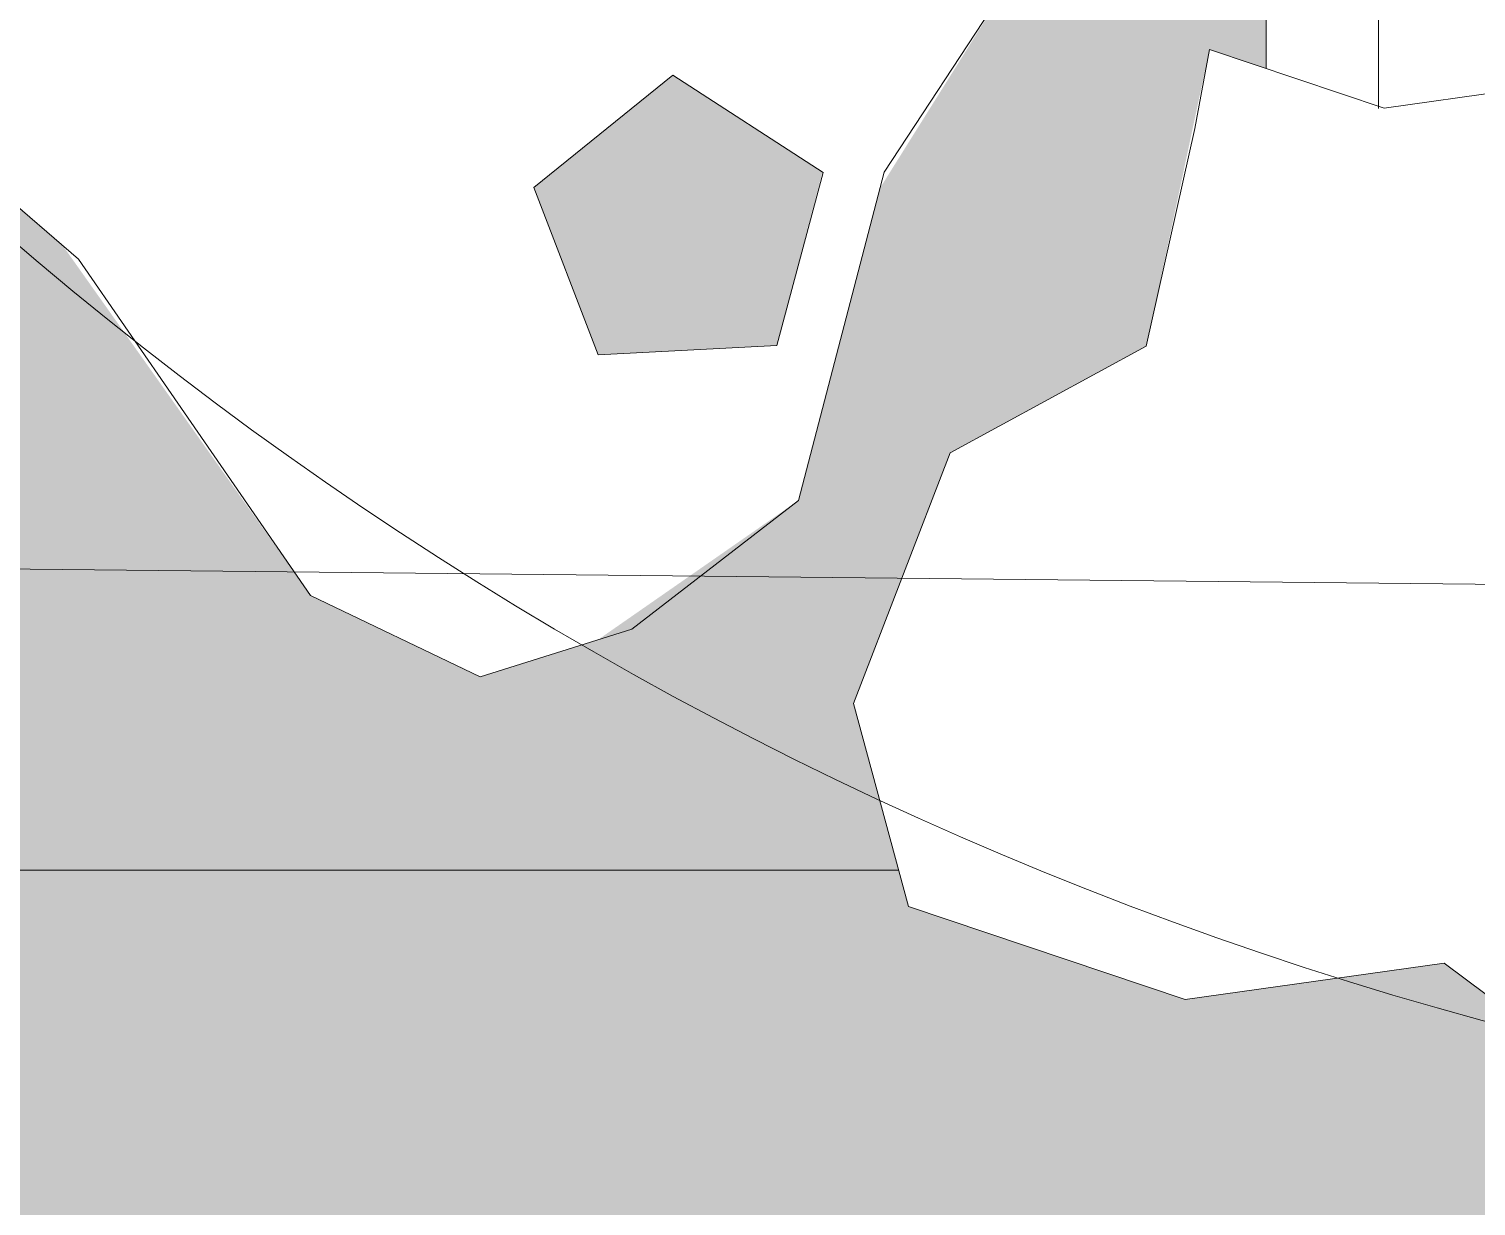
# Model space of a CAD drawing. Header units: metres. Extents: x 3856 to 4207, y -1118 to -691.
# Drawn here: x 3950.353 to 3951.644, y -967.539 to -966.488 of the extents above; entities that cross this region are included whole.
import ezdxf

# ---------------------------------------------------------------- set-up
doc = ezdxf.new("R2010")
doc.units = ezdxf.units.M
for name, color, linetype, lineweight in [('Parking', 7, 'Continuous', 9), ('Planting', 7, 'Continuous', 9), ('Surface Pattern', 7, 'Continuous', 9), ('Text Notes', 7, 'Continuous', 9)]:
    doc.layers.add(name, color=color, linetype=linetype, lineweight=lineweight)
doc.layers.add('ROA-E00-URB-A101-MASTER_PLAN cambio estaciomientos_dwg', color=7, linetype='Continuous', lineweight=9, true_color=0x767676)

# ---------------------------------------------------------------- blocks, each defined once
blk = doc.blocks.new('M_RPC Árbol - Caducifolio - Chopo de Lombardía - 12_2 metros-V104-IMPLANTACIÓN - KIT COMERCIAL')
at = {"layer": 'Planting'}
for p, q in [((-1.4409, -2.4784), (-1.3051, -2.2711)), ((-1.1507, -2.3689), (-1.1637, -2.4394)), ((-0.9948, -2.4212), (-1.1507, -2.3689)), ((-0.7639, -2.3887), (-0.9948, -2.4212)), ((-2.3477, -2.3941), (-2.1601, -2.5559)), ((-1.7536, -2.4922), (-1.6295, -2.3917)), ((-1.6295, -2.3917), (-1.4956, -2.4787)), ((-1.1637, -2.4394), (-1.2071, -2.6336)), ((-1.4956, -2.4787), (-1.5369, -2.633)), ((-1.5175, -2.7713), (-1.4409, -2.4784)), ((-1.6964, -2.6413), (-1.7536, -2.4922)), ((-2.1601, -2.5559), (-2.0714, -2.6846)), ((-1.5369, -2.633), (-1.6964, -2.6413)), ((-1.2071, -2.6336), (-1.3821, -2.7288)), ((-2.0714, -2.6846), (-1.9531, -2.8561)), ((-1.3821, -2.7288), (-1.4685, -2.9526)), ((-1.6662, -2.8863), (-1.5175, -2.7713)), ((-1.9531, -2.8561), (-1.8015, -2.9288)), ((-1.8015, -2.9288), (-1.6662, -2.8863)), ((-1.4685, -2.9526), (-1.4194, -3.1338)), ((-1.4194, -3.1338), (-1.1723, -3.2167)), ((-1.1723, -3.2167), (-0.9413, -3.1842)), ((-0.9413, -3.1842), (-0.8359, -3.2635))]:
    blk.add_line(p, q, dxfattribs=at)
blk.add_arc((-0.0275, 0.0085), 3.3603, 180, 360, dxfattribs=at)
blk = doc.blocks.new('Cour Parqueadero verde - 5_00x2_50 p-V1039-IMPLANTACIÓN - KIT COMERCIAL')
at = {"layer": 'Parking', "true_color": 0xc1ce84}
h = blk.add_hatch(color=53, dxfattribs=at)
h.paths.add_polyline_path([(0.9172, -2.5), (0.8769, -2.3511), (0.9632, -2.1273), (1.1383, -2.0322), (1.1947, -1.7675), (1.2454, -1.7845), (1.2454, -1.2749), (1.1407, -1.3318), (1.0544, -1.5556), (1.0733, -1.6258), (1.0454, -1.6697), (1.0402, -1.7), (1.0204, -1.7), (0.9009, -1.8908), (0.8279, -2.1699), (0.649, -2.2943), (0.5439, -2.3274), (0.3923, -2.2546), (0.1712, -1.9423), (-0.0023, -1.7927), (-0.0217, -1.6111), (-0.0218, -1.4902), (-0.1008, -1.5949), (-0.2163, -1.6111), (-0.3146, -1.5371), (-0.3146, -1.7), (-1.0546, -1.7), (-1.0546, 2.5), (-1.2546, 2.5), (-1.2546, -2.5), (0.8769, -2.5)])
h.paths.add_polyline_path([(0.649, -2.0399), (0.8085, -2.0315), (0.8493, -1.8769), (0.7159, -1.7903), (0.5917, -1.8908), (0.6458, -2.0315)])
h.paths.add_polyline_path([(1.0454, -1.2209), (1.0983, -1.0564), (1.2454, -0.8374), (1.2353, -0.2611), (1.181, -0.295), (1.2454, -0.1445), (1.2393, 2.5), (1.1487, 2.5), (1.0542, 2.4027), (1.0454, 2.4027), (1.0454, -0.4029), (1.1124, -0.4186), (1.0689, -0.5235), (1.0454, -0.5729), (1.0454, -1.0814)])
h.paths.add_polyline_path([(0.3054, -1.1096), (0.3054, 2.396), (0.213, 2.355), (0.1169, 2.2004), (0.1299, 2.1082), (0.213, 1.951), (0.2843, 1.8476), (0.2511, 1.7489), (0.1299, 1.8242), (0.0667, 1.8876), (-0.0228, 1.769), (-0.1492, 1.851), (-0.2733, 1.7505), (-0.2515, 1.6939), (-0.2903, 1.5787), (-0.3146, 1.5531), (-0.3146, -0.9899), (-0.1677, -0.9608), (-0.1652, -0.9487), (-0.0507, -0.9608), (0.0168, -0.8387), (0.1558, -0.8599), (0.1853, -1.0059), (0.2056, -1.0235)])
h.paths.add_polyline_path([(-0.1672, 2.2292), (-0.134, 2.328), (-0.2443, 2.5), (-0.3146, 2.5), (-0.3146, 2.3308), (-0.2693, 2.2854), (-0.1802, 2.2364)])
at = {"layer": 'Parking'}
for p, q in [((1.2454, -1.7845), (1.2454, -1.2749)), ((-1.2546, -2.5), (0.9172, -2.5))]:
    blk.add_line(p, q, dxfattribs=at)
blk = doc.blocks.new('ROA-E00-URB-A101-MASTER_PLAN cambio estaciomientos_dwg-7942325-IMPLANTACIÓN - KIT COMERCIAL')
at = {"lineweight": 9}
blk.add_line((965.8425, 3951.5568), (966.5591, 3951.5568), dxfattribs=at)

msp = doc.modelspace()

# ---------------------------------------------------------------- hatches: boundary and pattern name
at = {"layer": 'Surface Pattern', "true_color": 0xcdcdcd}
msp.add_hatch(color=254, dxfattribs=at).paths.add_polyline_path([(3954.8818, -968.8273), (3955.1098, -968.8273), (3955.1098, -967.2388), (3953.8544, -967.2388), (3953.7529, -967.2799), (3953.6568, -967.3404), (3953.4129, -967.3747), (3953.1917, -967.4764), (3953.1264, -967.2273), (3952.9002, -967.2388), (3952.9709, -967.4133), (3952.9311, -967.4659), (3952.7496, -967.515), (3952.5089, -967.4782), (3952.3805, -967.4022), (3952.2905, -967.4854), (3952.0761, -967.5074), (3951.8987, -967.4934), (3951.7536, -967.4668), (3951.7208, -967.4009), (3951.6155, -967.3216), (3951.3845, -967.3541), (3951.1373, -967.2712), (3951.1286, -967.2388), (3949.6098, -967.2388), (3949.6098, -968.8273), (3954.6139, -968.8273)])

# ---------------------------------------------------------------- linework, layer by layer
at = {"layer": 'Text Notes'}
msp.add_line((4039.8233, -967.8931), (3869.95, -966.1407), dxfattribs=at)

# ---------------------------------------------------------------- block references
at = {"layer": 'Parking'}
msp.add_blockref('Cour Parqueadero verde - 5_00x2_50 p-V1039-IMPLANTACIÓN - KIT COMERCIAL', (3950.2114, -964.7388), dxfattribs=at)
at = {"layer": 'Planting'}
msp.add_blockref('M_RPC Árbol - Caducifolio - Chopo de Lombardía - 12_2 metros-V104-IMPLANTACIÓN - KIT COMERCIAL', (3952.5568, -964.1374), dxfattribs=at)
at = {"layer": 'ROA-E00-URB-A101-MASTER_PLAN cambio estaciomientos_dwg', "color": 7, "rotation": 269.9999999999999}
msp.add_blockref('ROA-E00-URB-A101-MASTER_PLAN cambio estaciomientos_dwg-7942325-IMPLANTACIÓN - KIT COMERCIAL', (0, 0), dxfattribs=at)

doc.saveas('drawing.dxf')
